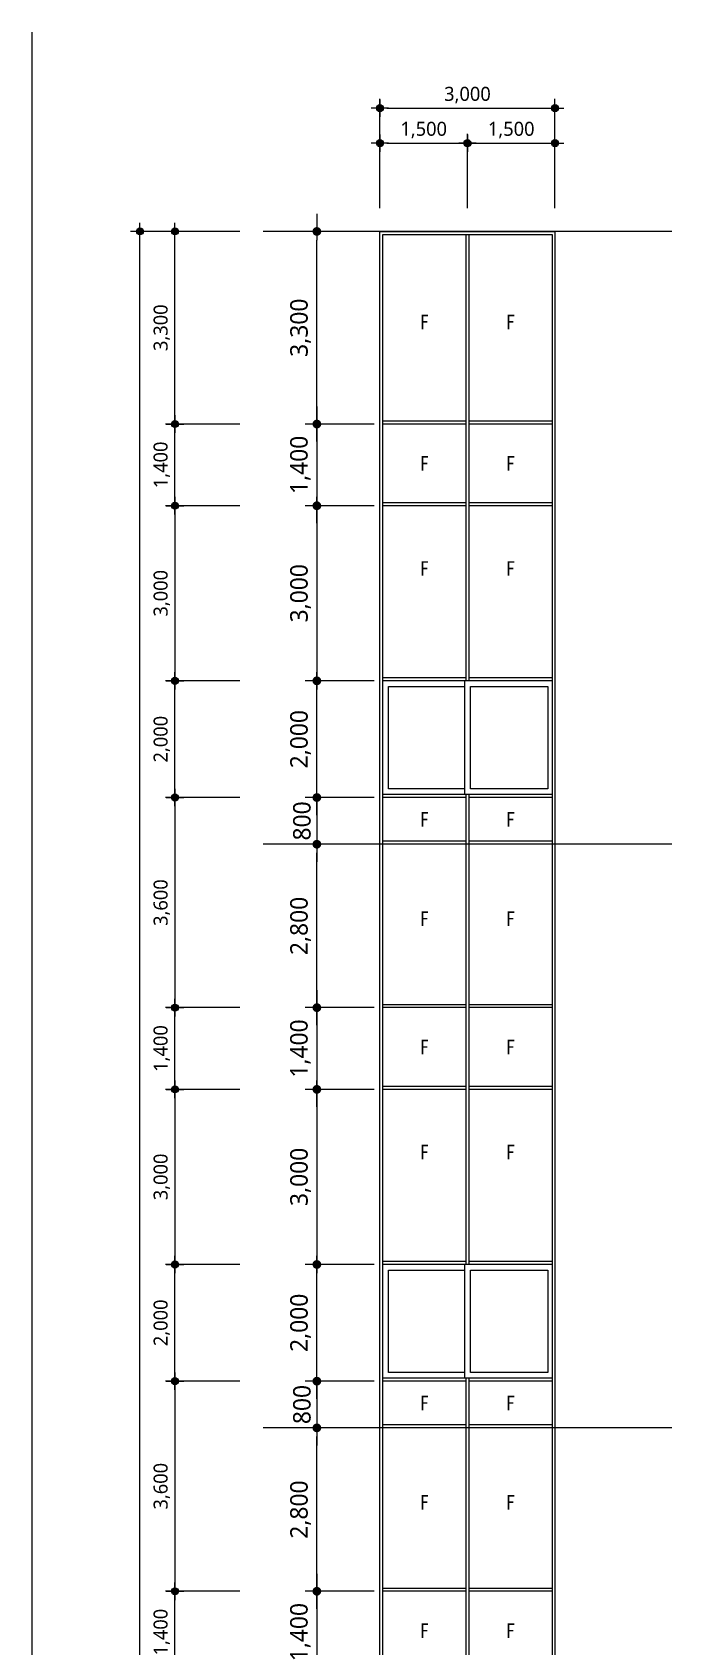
# Model space of a CAD drawing. Header units: millimetres. Extents: x 34479 to 326239, y 111570 to 168880.
# Drawn here: x 243015 to 253971, y 140173 to 167835 of the extents above; entities that cross this region are included whole.
import ezdxf
from ezdxf.enums import TextEntityAlignment as Align

# ---------------------------------------------------------------- set-up
doc = ezdxf.new("R2010")
doc.units = ezdxf.units.MM
doc.header["$LTSCALE"] = 100
doc.header["$MEASUREMENT"] = 0
doc.header["$PDSIZE"] = -10
doc.linetypes.add('CEN', pattern=[62, 60, -1, 0, -1])
doc.layers.get('0').update_dxf_attribs({"linetype": 'CONTINUOUS'})
doc.layers.get('Defpoints').update_dxf_attribs({"color": 153, "linetype": 'CONTINUOUS'})
for name, color, linetype, lineweight in [('A-AXIS-LINE', 1, 'CEN', 15), ('A-ELEV-LIN3', 8, 'CONTINUOUS', 18), ('A-ELEV-WIN', 4, 'CONTINUOUS', 25), ('A-MKXS-TEXT1', 3, 'CONTINUOUS', 25)]:
    doc.layers.add(name, color=color, linetype=linetype, lineweight=lineweight)
doc.layers.add('A-XXXX-NPLT', color=144, linetype='CONTINUOUS', plot=False)
for name, color, linetype in [('A-XXXX-TABL', 7, 'CONTINUOUS'), ('dim', 7, 'CONTINUOUS'), ('NDIM', 7, 'CONTINUOUS')]:
    doc.layers.add(name, color=color, linetype=linetype)
doc.styles.add('HY울릉도L', font='')
doc.styles.add('돋움체', font='')
doc.styles.add('맑은고딕', font='malgun.ttf')
doc.styles.get('HY울릉도L').set_extended_font_data('HYwulM')
doc.styles.get('돋움체').set_extended_font_data('DotumChe')
doc.dimstyles.new('CDIM', dxfattribs={"dimtxt": 3, "dimasz": 1.5, "dimexe": 2, "dimexo": 1, "dimgap": 1, "dimtad": 1, "dimdec": 0, "dimrnd": 0.5, "dimzin": 0, "dimdsep": 32, "dimlunit": 6, "dimtxsty": 'HY울릉도L', "dimblk1": '_CIDOT', "dimblk2": '_CIDOT', "dimsah": 1, "dimcen": 5.5, "dimclrd": 2, "dimclre": 2, "dimclrt": 7, "dimadec": 0, "dimazin": 0, "dimtfac": 1, "dimtdec": 0, "dimtix": 1, "dimtmove": 2, "dimatfit": 1, "dimldrblk": '_CIDOT', "dimfxl": 1, "dimtolj": 1, "dimtzin": 0, "dimlwd": -1, "dimarcsym": 0})
doc.dimstyles.new('NDIM', dxfattribs={"dimscale": 5, "dimtxt": 3, "dimasz": 1.5, "dimexe": 2, "dimexo": 5, "dimgap": 1, "dimtad": 1, "dimdec": 0, "dimrnd": 0.25, "dimzin": 0, "dimdsep": 46, "dimlunit": 6, "dimtxsty": '돋움체', "dimblk1": '_CIDOT', "dimblk2": '_CIDOT', "dimsah": 1, "dimcen": 5, "dimclrd": 7, "dimclre": 7, "dimclrt": 3, "dimadec": 0, "dimazin": 0, "dimtfac": 1, "dimtdec": 0, "dimtix": 1, "dimtmove": 2, "dimatfit": 1, "dimfxl": 1, "dimtolj": 1, "dimtzin": 0, "dimarcsym": 0})

# ---------------------------------------------------------------- blocks, each defined once
blk = doc.blocks.new('DIMDOT')
at = {"layer": 'dim'}
h = blk.add_hatch(color=7, dxfattribs=at)
h.paths.add_polyline_path([(0, 0.23), (0, 0.5, 0.414214), (-0.5, 0), (-0.23, 0, -0.414214)])
h.paths.add_polyline_path([(0, 0.23, 0.414214), (-0.23, 0), (0, 0)])
h.paths.add_polyline_path([(0.23, 0, 0.414214), (0, 0.23), (0, 0)], flags=17)
h.paths.add_polyline_path([(0, 0.5), (0, 0.23, -0.414214), (0.23, 0), (0.5, 0, 0.414214)])
h.paths.add_polyline_path([(0.5, 0), (0.23, 0, -0.414214), (0, -0.23), (0, -0.5, 0.414214)])
h.paths.add_polyline_path([(0.23, 0), (0, 0), (0, -0.23, 0.414214)], flags=17)
h.paths.add_polyline_path([(0, 0), (-0.23, 0, 0.414214), (0, -0.23)])
h.paths.add_polyline_path([(0, -0.5), (0, -0.23, -0.414214), (-0.23, 0), (-0.5, 0, 0.414214)])
at = {"layer": 'dim', "color": 7}
for p, q in [((-1.25, 0), (1.25, 0)), ((0, -1.25), (0, 1.25))]:
    blk.add_line(p, q, dxfattribs=at)
for radius in [0.5, 0.233]:
    blk.add_circle((0, 0), radius, dxfattribs=at)
blk = doc.blocks.new('*D321')
at = {"layer": 'Defpoints', "color": 0, "transparency": 16777216}
for p in [(251971, 166535, 0), (248971, 164423), (251971, 164423)]:
    blk.add_point(p, dxfattribs=at)
at = {"layer": 'NDIM', "lineweight": -2, "transparency": 16777216}
for p, q in [((248971, 164823, 0), (248971, 166695, 0)), ((249091, 166535, 0), (251851, 166535, 0)), ((251971, 164823, 0), (251971, 166695, 0))]:
    blk.add_line(p, q, dxfattribs=at)
at = {"layer": 'NDIM', "lineweight": -2, "transparency": 16777216, "xscale": 120, "yscale": 120, "zscale": 120, "rotation": 180}
blk.add_blockref('DIMDOT', (248971, 166535, 0), dxfattribs=at)
at = {"layer": 'NDIM', "lineweight": -2, "transparency": 16777216, "xscale": 120, "yscale": 120, "zscale": 120}
blk.add_blockref('DIMDOT', (251971, 166535, 0), dxfattribs=at)
at = {"layer": 'NDIM', "color": 3, "transparency": 16777216, "insert": (250471, 166759, 0), "char_height": 240, "attachment_point": 5, "style": '맑은고딕'}
blk.add_mtext('\\A1;3,000', dxfattribs=at)
blk = doc.blocks.new('*D322')
at = {"layer": 'Defpoints', "color": 0, "transparency": 16777216}
for p in [(250471, 165935), (248971, 164423, 0), (250471, 164423, 0)]:
    blk.add_point(p, dxfattribs=at)
at = {"layer": 'NDIM', "lineweight": -2, "transparency": 16777216}
for p, q in [((248971, 164823), (248971, 166095)), ((250471, 164823), (250471, 166095)), ((249091, 165935), (250351, 165935))]:
    blk.add_line(p, q, dxfattribs=at)
at = {"layer": 'NDIM', "lineweight": -2, "transparency": 16777216, "xscale": 120, "yscale": 120, "zscale": 120, "rotation": 180}
blk.add_blockref('DIMDOT', (248971, 165935), dxfattribs=at)
at = {"layer": 'NDIM', "lineweight": -2, "transparency": 16777216, "xscale": 120, "yscale": 120, "zscale": 120}
blk.add_blockref('DIMDOT', (250471, 165935), dxfattribs=at)
at = {"layer": 'NDIM', "color": 3, "transparency": 16777216, "insert": (249721, 166160), "char_height": 240, "attachment_point": 5, "style": '맑은고딕'}
blk.add_mtext('\\A1;1,500', dxfattribs=at)
blk = doc.blocks.new('*D323')
at = {"layer": 'Defpoints', "color": 0, "transparency": 16777216}
for p in [(251971, 165935), (250471, 164423, 0), (251971, 164423, 0)]:
    blk.add_point(p, dxfattribs=at)
at = {"layer": 'NDIM', "lineweight": -2, "transparency": 16777216}
for p, q in [((250471, 164823), (250471, 166095)), ((251971, 164823), (251971, 166095)), ((250591, 165935), (251851, 165935))]:
    blk.add_line(p, q, dxfattribs=at)
at = {"layer": 'NDIM', "lineweight": -2, "transparency": 16777216, "xscale": 120, "yscale": 120, "zscale": 120, "rotation": 180}
blk.add_blockref('DIMDOT', (250471, 165935), dxfattribs=at)
at = {"layer": 'NDIM', "lineweight": -2, "transparency": 16777216, "xscale": 120, "yscale": 120, "zscale": 120}
blk.add_blockref('DIMDOT', (251971, 165935), dxfattribs=at)
at = {"layer": 'NDIM', "color": 3, "transparency": 16777216, "insert": (251221, 166160), "char_height": 240, "attachment_point": 5, "style": '맑은고딕'}
blk.add_mtext('\\A1;1,500', dxfattribs=at)
blk = doc.blocks.new('_CIDOT')
at = {"color": 0, "linetype": 'ByBlock'}
blk.add_line((2, 0), (-1, 0), dxfattribs=at)
at = {"color": 0, "linetype": 'ByBlock', "const_width": 0.5}
blk.add_lwpolyline([(-0.25, 0, 1), (0.25, 0, 1)], format="xyb", close=True, dxfattribs=at)
blk = doc.blocks.new('*D283')
at = {"layer": 'A-XXXX-NPLT', "lineweight": -2, "transparency": 16777216}
for p, q in [((248871, 143923), (247691, 143923)), ((248871, 141123), (247691, 141123))]:
    blk.add_line(p, q, dxfattribs=at)
at = {"layer": 'A-XXXX-NPLT', "transparency": 16777216}
blk.add_line((247891, 141273), (247891, 143773), dxfattribs=at)
at = {"layer": 'Defpoints', "color": 0, "transparency": 16777216}
for p in [(247891, 143923), (248971, 143923), (248971, 141123)]:
    blk.add_point(p, dxfattribs=at)
at = {"layer": 'A-XXXX-NPLT', "transparency": 16777216, "xscale": 150, "yscale": 150, "zscale": 150}
for p, rotation in [((247891, 143923), 90), ((247891, 141123), 270)]:
    blk.add_blockref('_CIDOT', p, dxfattribs=dict(at, rotation=rotation))
at = {"layer": 'A-XXXX-NPLT', "color": 3, "transparency": 16777216, "insert": (247611, 142523), "char_height": 300, "attachment_point": 5, "rotation": 90, "style": '맑은고딕'}
blk.add_mtext('\\A1;2,800', dxfattribs=at)
blk = doc.blocks.new('*D284')
at = {"layer": 'A-XXXX-NPLT', "lineweight": -2, "transparency": 16777216}
for p, q in [((248871, 141123), (247691, 141123)), ((248871, 139723), (247691, 139723))]:
    blk.add_line(p, q, dxfattribs=at)
at = {"layer": 'A-XXXX-NPLT', "transparency": 16777216}
blk.add_line((247891, 140973), (247891, 139873), dxfattribs=at)
at = {"layer": 'Defpoints', "color": 0, "transparency": 16777216}
for p in [(248971, 141123), (247891, 139723), (248971, 139723)]:
    blk.add_point(p, dxfattribs=at)
at = {"layer": 'A-XXXX-NPLT', "transparency": 16777216, "xscale": 150, "yscale": 150, "zscale": 150}
for p, rotation in [((247891, 141123), 90), ((247891, 139723), 270)]:
    blk.add_blockref('_CIDOT', p, dxfattribs=dict(at, rotation=rotation))
at = {"layer": 'A-XXXX-NPLT', "color": 3, "transparency": 16777216, "insert": (247610, 140423), "char_height": 300, "attachment_point": 5, "rotation": 90, "style": '맑은고딕'}
blk.add_mtext('\\A1;1,400', dxfattribs=at)
blk = doc.blocks.new('*D286')
at = {"layer": 'A-XXXX-NPLT', "transparency": 16777216}
for p, q in [((247891, 154873), (247891, 155023)), ((247891, 154723), (247891, 153923)), ((247891, 153773), (247891, 153623))]:
    blk.add_line(p, q, dxfattribs=at)
at = {"layer": 'A-XXXX-NPLT', "lineweight": -2, "transparency": 16777216}
for p, q in [((248871, 154723), (247691, 154723)), ((248871, 153923), (247691, 153923))]:
    blk.add_line(p, q, dxfattribs=at)
at = {"layer": 'Defpoints', "color": 0, "transparency": 16777216}
for p in [(248971, 154723), (247891, 153923), (248971, 153923)]:
    blk.add_point(p, dxfattribs=at)
at = {"layer": 'A-XXXX-NPLT', "transparency": 16777216, "xscale": 150, "yscale": 150, "zscale": 150}
for p, rotation in [((247891, 154723), 270), ((247891, 153923), 90)]:
    blk.add_blockref('_CIDOT', p, dxfattribs=dict(at, rotation=rotation))
at = {"layer": 'A-XXXX-NPLT', "color": 3, "transparency": 16777216, "insert": (247636, 154323), "char_height": 300, "attachment_point": 5, "rotation": 90, "style": '맑은고딕'}
blk.add_mtext('\\A1;800', dxfattribs=at)
blk = doc.blocks.new('*D287')
at = {"layer": 'A-XXXX-NPLT', "lineweight": -2, "transparency": 16777216}
for p, q in [((248871, 156723), (247691, 156723)), ((248871, 154723), (247691, 154723))]:
    blk.add_line(p, q, dxfattribs=at)
at = {"layer": 'A-XXXX-NPLT', "transparency": 16777216}
blk.add_line((247891, 154873), (247891, 156573), dxfattribs=at)
at = {"layer": 'Defpoints', "color": 0, "transparency": 16777216}
for p in [(247891, 156723), (248971, 156723), (248971, 154723)]:
    blk.add_point(p, dxfattribs=at)
at = {"layer": 'A-XXXX-NPLT', "transparency": 16777216, "xscale": 150, "yscale": 150, "zscale": 150}
for p, rotation in [((247891, 156723), 90), ((247891, 154723), 270)]:
    blk.add_blockref('_CIDOT', p, dxfattribs=dict(at, rotation=rotation))
at = {"layer": 'A-XXXX-NPLT', "color": 3, "transparency": 16777216, "insert": (247611, 155723), "char_height": 300, "attachment_point": 5, "rotation": 90, "style": '맑은고딕'}
blk.add_mtext('\\A1;2,000', dxfattribs=at)
blk = doc.blocks.new('*D288')
at = {"layer": 'A-XXXX-NPLT', "lineweight": -2, "transparency": 16777216}
for p, q in [((248871, 164423), (247691, 164423)), ((248871, 161123), (247691, 161123))]:
    blk.add_line(p, q, dxfattribs=at)
at = {"layer": 'A-XXXX-NPLT', "transparency": 16777216}
blk.add_line((247891, 161273), (247891, 164273), dxfattribs=at)
at = {"layer": 'Defpoints', "color": 0, "transparency": 16777216}
for p in [(247891, 164423), (248971, 164423), (248971, 161123)]:
    blk.add_point(p, dxfattribs=at)
at = {"layer": 'A-XXXX-NPLT', "transparency": 16777216, "xscale": 150, "yscale": 150, "zscale": 150}
for p, rotation in [((247891, 164423), 90), ((247891, 161123), 270)]:
    blk.add_blockref('_CIDOT', p, dxfattribs=dict(at, rotation=rotation))
at = {"layer": 'A-XXXX-NPLT', "color": 3, "transparency": 16777216, "insert": (247611, 162773), "char_height": 300, "attachment_point": 5, "rotation": 90, "style": '맑은고딕'}
blk.add_mtext('\\A1;3,300', dxfattribs=at)
blk = doc.blocks.new('*D289')
at = {"layer": 'A-XXXX-NPLT', "lineweight": -2, "transparency": 16777216}
for p, q in [((248871, 161123), (247691, 161123)), ((248871, 159723), (247691, 159723))]:
    blk.add_line(p, q, dxfattribs=at)
at = {"layer": 'A-XXXX-NPLT', "transparency": 16777216}
blk.add_line((247891, 160973), (247891, 159873), dxfattribs=at)
at = {"layer": 'Defpoints', "color": 0, "transparency": 16777216}
for p in [(248971, 161123), (247891, 159723), (248971, 159723)]:
    blk.add_point(p, dxfattribs=at)
at = {"layer": 'A-XXXX-NPLT', "transparency": 16777216, "xscale": 150, "yscale": 150, "zscale": 150}
for p, rotation in [((247891, 161123), 90), ((247891, 159723), 270)]:
    blk.add_blockref('_CIDOT', p, dxfattribs=dict(at, rotation=rotation))
at = {"layer": 'A-XXXX-NPLT', "color": 3, "transparency": 16777216, "insert": (247610, 160423), "char_height": 300, "attachment_point": 5, "rotation": 90, "style": '맑은고딕'}
blk.add_mtext('\\A1;1,400', dxfattribs=at)
blk = doc.blocks.new('*D290')
at = {"layer": 'A-XXXX-NPLT', "lineweight": -2, "transparency": 16777216}
for p, q in [((248871, 159723), (247691, 159723)), ((248871, 156723), (247691, 156723))]:
    blk.add_line(p, q, dxfattribs=at)
at = {"layer": 'A-XXXX-NPLT', "transparency": 16777216}
blk.add_line((247891, 159573), (247891, 156873), dxfattribs=at)
at = {"layer": 'Defpoints', "color": 0, "transparency": 16777216}
for p in [(248971, 159723), (247891, 156723), (248971, 156723)]:
    blk.add_point(p, dxfattribs=at)
at = {"layer": 'A-XXXX-NPLT', "transparency": 16777216, "xscale": 150, "yscale": 150, "zscale": 150}
for p, rotation in [((247891, 159723), 90), ((247891, 156723), 270)]:
    blk.add_blockref('_CIDOT', p, dxfattribs=dict(at, rotation=rotation))
at = {"layer": 'A-XXXX-NPLT', "color": 3, "transparency": 16777216, "insert": (247611, 158223), "char_height": 300, "attachment_point": 5, "rotation": 90, "style": '맑은고딕'}
blk.add_mtext('\\A1;3,000', dxfattribs=at)
blk = doc.blocks.new('*D291')
at = {"layer": 'A-XXXX-NPLT', "transparency": 16777216}
for p, q in [((247891, 144873), (247891, 145023)), ((247891, 144723), (247891, 143923)), ((247891, 143773), (247891, 143623))]:
    blk.add_line(p, q, dxfattribs=at)
at = {"layer": 'A-XXXX-NPLT', "lineweight": -2, "transparency": 16777216}
for p, q in [((248871, 144723), (247691, 144723)), ((248871, 143923), (247691, 143923))]:
    blk.add_line(p, q, dxfattribs=at)
at = {"layer": 'Defpoints', "color": 0, "transparency": 16777216}
for p in [(248971, 144723), (247891, 143923), (248971, 143923)]:
    blk.add_point(p, dxfattribs=at)
at = {"layer": 'A-XXXX-NPLT', "transparency": 16777216, "xscale": 150, "yscale": 150, "zscale": 150}
for p, rotation in [((247891, 144723), 270), ((247891, 143923), 90)]:
    blk.add_blockref('_CIDOT', p, dxfattribs=dict(at, rotation=rotation))
at = {"layer": 'A-XXXX-NPLT', "color": 3, "transparency": 16777216, "insert": (247636, 144323), "char_height": 300, "attachment_point": 5, "rotation": 90, "style": '맑은고딕'}
blk.add_mtext('\\A1;800', dxfattribs=at)
blk = doc.blocks.new('*D292')
at = {"layer": 'A-XXXX-NPLT', "lineweight": -2, "transparency": 16777216}
for p, q in [((248871, 146723), (247691, 146723)), ((248871, 144723), (247691, 144723))]:
    blk.add_line(p, q, dxfattribs=at)
at = {"layer": 'A-XXXX-NPLT', "transparency": 16777216}
blk.add_line((247891, 144873), (247891, 146573), dxfattribs=at)
at = {"layer": 'Defpoints', "color": 0, "transparency": 16777216}
for p in [(247891, 146723), (248971, 146723), (248971, 144723)]:
    blk.add_point(p, dxfattribs=at)
at = {"layer": 'A-XXXX-NPLT', "transparency": 16777216, "xscale": 150, "yscale": 150, "zscale": 150}
for p, rotation in [((247891, 146723), 90), ((247891, 144723), 270)]:
    blk.add_blockref('_CIDOT', p, dxfattribs=dict(at, rotation=rotation))
at = {"layer": 'A-XXXX-NPLT', "color": 3, "transparency": 16777216, "insert": (247611, 145723), "char_height": 300, "attachment_point": 5, "rotation": 90, "style": '맑은고딕'}
blk.add_mtext('\\A1;2,000', dxfattribs=at)
blk = doc.blocks.new('*D293')
at = {"layer": 'A-XXXX-NPLT', "lineweight": -2, "transparency": 16777216}
for p, q in [((248871, 153923), (247691, 153923)), ((248871, 151123), (247691, 151123))]:
    blk.add_line(p, q, dxfattribs=at)
at = {"layer": 'A-XXXX-NPLT', "transparency": 16777216}
blk.add_line((247891, 151273), (247891, 153773), dxfattribs=at)
at = {"layer": 'Defpoints', "color": 0, "transparency": 16777216}
for p in [(247891, 153923), (248971, 153923), (248971, 151123)]:
    blk.add_point(p, dxfattribs=at)
at = {"layer": 'A-XXXX-NPLT', "transparency": 16777216, "xscale": 150, "yscale": 150, "zscale": 150}
for p, rotation in [((247891, 153923), 90), ((247891, 151123), 270)]:
    blk.add_blockref('_CIDOT', p, dxfattribs=dict(at, rotation=rotation))
at = {"layer": 'A-XXXX-NPLT', "color": 3, "transparency": 16777216, "insert": (247611, 152523), "char_height": 300, "attachment_point": 5, "rotation": 90, "style": '맑은고딕'}
blk.add_mtext('\\A1;2,800', dxfattribs=at)
blk = doc.blocks.new('*D294')
at = {"layer": 'A-XXXX-NPLT', "lineweight": -2, "transparency": 16777216}
for p, q in [((248871, 151123), (247691, 151123)), ((248871, 149723), (247691, 149723))]:
    blk.add_line(p, q, dxfattribs=at)
at = {"layer": 'A-XXXX-NPLT', "transparency": 16777216}
blk.add_line((247891, 150973), (247891, 149873), dxfattribs=at)
at = {"layer": 'Defpoints', "color": 0, "transparency": 16777216}
for p in [(248971, 151123), (247891, 149723), (248971, 149723)]:
    blk.add_point(p, dxfattribs=at)
at = {"layer": 'A-XXXX-NPLT', "transparency": 16777216, "xscale": 150, "yscale": 150, "zscale": 150}
for p, rotation in [((247891, 151123), 90), ((247891, 149723), 270)]:
    blk.add_blockref('_CIDOT', p, dxfattribs=dict(at, rotation=rotation))
at = {"layer": 'A-XXXX-NPLT', "color": 3, "transparency": 16777216, "insert": (247610, 150423), "char_height": 300, "attachment_point": 5, "rotation": 90, "style": '맑은고딕'}
blk.add_mtext('\\A1;1,400', dxfattribs=at)
blk = doc.blocks.new('*D295')
at = {"layer": 'A-XXXX-NPLT', "lineweight": -2, "transparency": 16777216}
for p, q in [((248871, 149723), (247691, 149723)), ((248871, 146723), (247691, 146723))]:
    blk.add_line(p, q, dxfattribs=at)
at = {"layer": 'A-XXXX-NPLT', "transparency": 16777216}
blk.add_line((247891, 149573), (247891, 146873), dxfattribs=at)
at = {"layer": 'Defpoints', "color": 0, "transparency": 16777216}
for p in [(248971, 149723), (247891, 146723), (248971, 146723)]:
    blk.add_point(p, dxfattribs=at)
at = {"layer": 'A-XXXX-NPLT', "transparency": 16777216, "xscale": 150, "yscale": 150, "zscale": 150}
for p, rotation in [((247891, 149723), 90), ((247891, 146723), 270)]:
    blk.add_blockref('_CIDOT', p, dxfattribs=dict(at, rotation=rotation))
at = {"layer": 'A-XXXX-NPLT', "color": 3, "transparency": 16777216, "insert": (247611, 148223), "char_height": 300, "attachment_point": 5, "rotation": 90, "style": '맑은고딕'}
blk.add_mtext('\\A1;3,000', dxfattribs=at)
blk = doc.blocks.new('*D296')
at = {"layer": 'Defpoints', "color": 0, "transparency": 16777216}
for p in [(244859, 164423, 0), (246971, 164423), (246971, 114223, 0)]:
    blk.add_point(p, dxfattribs=at)
at = {"layer": 'NDIM', "lineweight": -2, "transparency": 16777216}
for p, q in [((246571, 164423, 0), (244699, 164423, 0)), ((244859, 114343, 0), (244859, 164303, 0)), ((246571, 114223, 0), (244699, 114223, 0))]:
    blk.add_line(p, q, dxfattribs=at)
at = {"layer": 'NDIM', "lineweight": -2, "transparency": 16777216, "xscale": 120, "yscale": 120, "zscale": 120}
for p, rotation in [((244859, 164423, 0), 90), ((244859, 114223, 0), 270)]:
    blk.add_blockref('DIMDOT', p, dxfattribs=dict(at, rotation=rotation))
at = {"layer": 'NDIM', "color": 3, "transparency": 16777216, "insert": (244635, 139323, 0), "char_height": 240, "attachment_point": 5, "rotation": 90, "style": '맑은고딕'}
blk.add_mtext('\\A1;50,200', dxfattribs=at)
blk = doc.blocks.new('*D297')
at = {"layer": 'Defpoints', "color": 0, "transparency": 16777216}
for p in [(245459, 161123), (246971, 161123, 0), (246971, 159723, 0)]:
    blk.add_point(p, dxfattribs=at)
at = {"layer": 'NDIM', "lineweight": -2, "transparency": 16777216}
for p, q in [((246571, 161123), (245299, 161123)), ((245459, 159843), (245459, 161003)), ((246571, 159723), (245299, 159723))]:
    blk.add_line(p, q, dxfattribs=at)
at = {"layer": 'NDIM', "lineweight": -2, "transparency": 16777216, "xscale": 120, "yscale": 120, "zscale": 120}
for p, rotation in [((245459, 161123), 90), ((245459, 159723), 270)]:
    blk.add_blockref('DIMDOT', p, dxfattribs=dict(at, rotation=rotation))
at = {"layer": 'NDIM', "color": 3, "transparency": 16777216, "insert": (245234, 160423), "char_height": 240, "attachment_point": 5, "rotation": 90, "style": '맑은고딕'}
blk.add_mtext('\\A1;1,400', dxfattribs=at)
blk = doc.blocks.new('*D298')
at = {"layer": 'Defpoints', "color": 0, "transparency": 16777216}
for p in [(245459, 164423), (246971, 164423, 0), (246971, 161123, 0)]:
    blk.add_point(p, dxfattribs=at)
at = {"layer": 'NDIM', "lineweight": -2, "transparency": 16777216}
for p, q in [((246571, 164423), (245299, 164423)), ((245459, 161243), (245459, 164303)), ((246571, 161123), (245299, 161123))]:
    blk.add_line(p, q, dxfattribs=at)
at = {"layer": 'NDIM', "lineweight": -2, "transparency": 16777216, "xscale": 120, "yscale": 120, "zscale": 120}
for p, rotation in [((245459, 164423), 90), ((245459, 161123), 270)]:
    blk.add_blockref('DIMDOT', p, dxfattribs=dict(at, rotation=rotation))
at = {"layer": 'NDIM', "color": 3, "transparency": 16777216, "insert": (245235, 162773), "char_height": 240, "attachment_point": 5, "rotation": 90, "style": '맑은고딕'}
blk.add_mtext('\\A1;3,300', dxfattribs=at)
blk = doc.blocks.new('*D300')
at = {"layer": 'Defpoints', "color": 0, "transparency": 16777216}
for p in [(246971, 159723, 0), (245459, 156723), (246971, 156723, 0)]:
    blk.add_point(p, dxfattribs=at)
at = {"layer": 'NDIM', "lineweight": -2, "transparency": 16777216}
for p, q in [((246571, 159723), (245299, 159723)), ((245459, 159603), (245459, 156843)), ((246571, 156723), (245299, 156723))]:
    blk.add_line(p, q, dxfattribs=at)
at = {"layer": 'NDIM', "lineweight": -2, "transparency": 16777216, "xscale": 120, "yscale": 120, "zscale": 120}
for p, rotation in [((245459, 159723), 90), ((245459, 156723), 270)]:
    blk.add_blockref('DIMDOT', p, dxfattribs=dict(at, rotation=rotation))
at = {"layer": 'NDIM', "color": 3, "transparency": 16777216, "insert": (245235, 158223), "char_height": 240, "attachment_point": 5, "rotation": 90, "style": '맑은고딕'}
blk.add_mtext('\\A1;3,000', dxfattribs=at)
blk = doc.blocks.new('*D301')
at = {"layer": 'Defpoints', "color": 0, "transparency": 16777216}
for p in [(245459, 156723), (246971, 156723, 0), (246971, 154723, 0)]:
    blk.add_point(p, dxfattribs=at)
at = {"layer": 'NDIM', "lineweight": -2, "transparency": 16777216}
for p, q in [((246571, 156723), (245299, 156723)), ((245459, 154843), (245459, 156603)), ((246571, 154723), (245299, 154723))]:
    blk.add_line(p, q, dxfattribs=at)
at = {"layer": 'NDIM', "lineweight": -2, "transparency": 16777216, "xscale": 120, "yscale": 120, "zscale": 120}
for p, rotation in [((245459, 156723), 90), ((245459, 154723), 270)]:
    blk.add_blockref('DIMDOT', p, dxfattribs=dict(at, rotation=rotation))
at = {"layer": 'NDIM', "color": 3, "transparency": 16777216, "insert": (245235, 155723), "char_height": 240, "attachment_point": 5, "rotation": 90, "style": '맑은고딕'}
blk.add_mtext('\\A1;2,000', dxfattribs=at)
blk = doc.blocks.new('*D302')
at = {"layer": 'Defpoints', "color": 0, "transparency": 16777216}
for p in [(246971, 154723, 0), (245459, 151123), (246971, 151123, 0)]:
    blk.add_point(p, dxfattribs=at)
at = {"layer": 'NDIM', "lineweight": -2, "transparency": 16777216}
for p, q in [((246571, 154723), (245299, 154723)), ((245459, 154603), (245459, 151243)), ((246571, 151123), (245299, 151123))]:
    blk.add_line(p, q, dxfattribs=at)
at = {"layer": 'NDIM', "lineweight": -2, "transparency": 16777216, "xscale": 120, "yscale": 120, "zscale": 120}
for p, rotation in [((245459, 154723), 90), ((245459, 151123), 270)]:
    blk.add_blockref('DIMDOT', p, dxfattribs=dict(at, rotation=rotation))
at = {"layer": 'NDIM', "color": 3, "transparency": 16777216, "insert": (245235, 152923), "char_height": 240, "attachment_point": 5, "rotation": 90, "style": '맑은고딕'}
blk.add_mtext('\\A1;3,600', dxfattribs=at)
blk = doc.blocks.new('*D303')
at = {"layer": 'Defpoints', "color": 0, "transparency": 16777216}
for p in [(245459, 151123), (246971, 151123, 0), (246971, 149723, 0)]:
    blk.add_point(p, dxfattribs=at)
at = {"layer": 'NDIM', "lineweight": -2, "transparency": 16777216}
for p, q in [((246571, 151123), (245299, 151123)), ((245459, 149843), (245459, 151003)), ((246571, 149723), (245299, 149723))]:
    blk.add_line(p, q, dxfattribs=at)
at = {"layer": 'NDIM', "lineweight": -2, "transparency": 16777216, "xscale": 120, "yscale": 120, "zscale": 120}
for p, rotation in [((245459, 151123), 90), ((245459, 149723), 270)]:
    blk.add_blockref('DIMDOT', p, dxfattribs=dict(at, rotation=rotation))
at = {"layer": 'NDIM', "color": 3, "transparency": 16777216, "insert": (245234, 150423), "char_height": 240, "attachment_point": 5, "rotation": 90, "style": '맑은고딕'}
blk.add_mtext('\\A1;1,400', dxfattribs=at)
blk = doc.blocks.new('*D304')
at = {"layer": 'Defpoints', "color": 0, "transparency": 16777216}
for p in [(246971, 149723, 0), (245459, 146723), (246971, 146723, 0)]:
    blk.add_point(p, dxfattribs=at)
at = {"layer": 'NDIM', "lineweight": -2, "transparency": 16777216}
for p, q in [((246571, 149723), (245299, 149723)), ((245459, 149603), (245459, 146843)), ((246571, 146723), (245299, 146723))]:
    blk.add_line(p, q, dxfattribs=at)
at = {"layer": 'NDIM', "lineweight": -2, "transparency": 16777216, "xscale": 120, "yscale": 120, "zscale": 120}
for p, rotation in [((245459, 149723), 90), ((245459, 146723), 270)]:
    blk.add_blockref('DIMDOT', p, dxfattribs=dict(at, rotation=rotation))
at = {"layer": 'NDIM', "color": 3, "transparency": 16777216, "insert": (245235, 148223), "char_height": 240, "attachment_point": 5, "rotation": 90, "style": '맑은고딕'}
blk.add_mtext('\\A1;3,000', dxfattribs=at)
blk = doc.blocks.new('*D305')
at = {"layer": 'Defpoints', "color": 0, "transparency": 16777216}
for p in [(245459, 146723), (246971, 146723, 0), (246971, 144723, 0)]:
    blk.add_point(p, dxfattribs=at)
at = {"layer": 'NDIM', "lineweight": -2, "transparency": 16777216}
for p, q in [((246571, 146723), (245299, 146723)), ((245459, 144843), (245459, 146603)), ((246571, 144723), (245299, 144723))]:
    blk.add_line(p, q, dxfattribs=at)
at = {"layer": 'NDIM', "lineweight": -2, "transparency": 16777216, "xscale": 120, "yscale": 120, "zscale": 120}
for p, rotation in [((245459, 146723), 90), ((245459, 144723), 270)]:
    blk.add_blockref('DIMDOT', p, dxfattribs=dict(at, rotation=rotation))
at = {"layer": 'NDIM', "color": 3, "transparency": 16777216, "insert": (245235, 145723), "char_height": 240, "attachment_point": 5, "rotation": 90, "style": '맑은고딕'}
blk.add_mtext('\\A1;2,000', dxfattribs=at)
blk = doc.blocks.new('*D306')
at = {"layer": 'Defpoints', "color": 0, "transparency": 16777216}
for p in [(246971, 144723, 0), (245459, 141123), (246971, 141123, 0)]:
    blk.add_point(p, dxfattribs=at)
at = {"layer": 'NDIM', "lineweight": -2, "transparency": 16777216}
for p, q in [((246571, 144723), (245299, 144723)), ((245459, 144603), (245459, 141243)), ((246571, 141123), (245299, 141123))]:
    blk.add_line(p, q, dxfattribs=at)
at = {"layer": 'NDIM', "lineweight": -2, "transparency": 16777216, "xscale": 120, "yscale": 120, "zscale": 120}
for p, rotation in [((245459, 144723), 90), ((245459, 141123), 270)]:
    blk.add_blockref('DIMDOT', p, dxfattribs=dict(at, rotation=rotation))
at = {"layer": 'NDIM', "color": 3, "transparency": 16777216, "insert": (245235, 142923), "char_height": 240, "attachment_point": 5, "rotation": 90, "style": '맑은고딕'}
blk.add_mtext('\\A1;3,600', dxfattribs=at)
blk = doc.blocks.new('*D307')
at = {"layer": 'Defpoints', "color": 0, "transparency": 16777216}
for p in [(245459, 141123), (246971, 141123, 0), (246971, 139723, 0)]:
    blk.add_point(p, dxfattribs=at)
at = {"layer": 'NDIM', "lineweight": -2, "transparency": 16777216}
for p, q in [((246571, 141123), (245299, 141123)), ((245459, 139843), (245459, 141003)), ((246571, 139723), (245299, 139723))]:
    blk.add_line(p, q, dxfattribs=at)
at = {"layer": 'NDIM', "lineweight": -2, "transparency": 16777216, "xscale": 120, "yscale": 120, "zscale": 120}
for p, rotation in [((245459, 141123), 90), ((245459, 139723), 270)]:
    blk.add_blockref('DIMDOT', p, dxfattribs=dict(at, rotation=rotation))
at = {"layer": 'NDIM', "color": 3, "transparency": 16777216, "insert": (245234, 140423), "char_height": 240, "attachment_point": 5, "rotation": 90, "style": '맑은고딕'}
blk.add_mtext('\\A1;1,400', dxfattribs=at)

msp = doc.modelspace()

# ---------------------------------------------------------------- linework, layer by layer
at = {"layer": 'A-XXXX-TABL'}
msp.add_line((243014.89, 112615.27), (243014.89, 167835.27), dxfattribs=at)

# ---------------------------------------------------------------- dimensions: what is measured, and where the dimension line sits
at = {"layer": 'NDIM'}
for base, p1, p2, angle, picture, middle in [((244858.89, 164423.26, 0), (246970.9, 114223.26, 0), (246970.9, 164423.26), 90, '*D296', (244634.76, 139323.26, 0)), ((245458.89, 164423.26, 0), (246970.9, 161123.26, 0), (246970.9, 164423.26), 90, '*D298', (245234.76, 162773.26, 0)), ((245458.89, 161123.26, 0), (246970.9, 159723.26), (246970.9, 161123.26), 90, '*D297', (245234.11, 160423.26, 0)), ((245458.89, 156723.26, 0), (246970.9, 159723.26), (246970.9, 156723.26), 270, '*D300', (245234.76, 158223.26, 0)), ((245458.89, 156723.26, 0), (246970.9, 154723.26), (246970.9, 156723.26), 90, '*D301', (245234.76, 155723.26, 0)), ((245458.89, 151123.26, 0), (246970.9, 154723.26), (246970.9, 151123.26, 0), 270, '*D302', (245234.76, 152923.26, 0)), ((245458.89, 151123.26, 0), (246970.9, 149723.26), (246970.9, 151123.26), 90, '*D303', (245234.11, 150423.26, 0)), ((245458.89, 146723.26, 0), (246970.9, 149723.26), (246970.9, 146723.26), 270, '*D304', (245234.76, 148223.26, 0)), ((245458.89, 146723.26, 0), (246970.9, 144723.26), (246970.9, 146723.26), 90, '*D305', (245234.76, 145723.26, 0)), ((245458.89, 141123.26, 0), (246970.9, 144723.26), (246970.9, 141123.26, 0), 270, '*D306', (245234.76, 142923.26, 0)), ((245458.89, 141123.26, 0), (246970.9, 139723.26), (246970.9, 141123.26, 0), 90, '*D307', (245234.11, 140423.26, 0))]:
    dim = msp.add_linear_dim(base=base, p1=p1, p2=p2, angle=angle, dimstyle='NDIM', override={"dimscale": 80, "dimtxsty": '맑은고딕', "dimblk1": 'DIMDOT', "dimblk2": 'DIMDOT', "dimclrd": 256, "dimclre": 256, "dimatfit": 3}, dxfattribs=at)
    dim.commit()
    dim.dimension.update_dxf_attribs({"geometry": picture, "text_midpoint": middle})

# ---------------------------------------------------------------- wipeouts: each hides what was drawn before it
msp.add_wipeout([(248970.9, 164423.26), (251970.9, 164423.26), (251970.9, 114223.26), (248970.9, 114223.26)]).dxf.layer = 'A-ELEV-LIN3'

# ---------------------------------------------------------------- next in the draw order: linework, layer by layer
at = {"layer": 'A-AXIS-LINE'}
for p, q in [((253970.9, 164423.26), (246970.9, 164423.26)), ((253970.9, 153923.26), (246970.9, 153923.26)), ((253970.9, 143923.26), (246970.9, 143923.26))]:
    msp.add_line(p, q, dxfattribs=at)
at = {"layer": 'A-ELEV-LIN3', "color": 253, "elevation": 0}
for points in [[(250420.9, 154873.26), (249120.9, 154873.26), (249120.9, 156623.26), (250420.9, 156623.26)], [(250420.9, 156723.26), (250420.9, 154773.26)], [(250420.9, 144873.26), (249120.9, 144873.26), (249120.9, 146623.26), (250420.9, 146623.26)], [(250420.9, 146723.26), (250420.9, 144773.26)]]:
    msp.add_lwpolyline(points, dxfattribs=at)
for points in [[(250520.9, 156623.26), (251845.9, 156623.26), (251845.9, 154873.26), (250520.9, 154873.26)], [(250520.9, 146623.26), (251845.9, 146623.26), (251845.9, 144873.26), (250520.9, 144873.26)]]:
    msp.add_lwpolyline(points, close=True, dxfattribs=at)
at = {"layer": 'A-ELEV-WIN', "elevation": 0}
msp.add_lwpolyline([(251970.9, 114223.26), (248970.9, 114223.26), (248970.9, 164423.26), (251970.9, 164423.26)], close=True, dxfattribs=at)
for points in [[(249020.9, 114273.26), (249020.9, 164373.26), (251920.9, 164373.26), (251920.9, 114273.26)], [(250445.9, 164373.26), (250445.9, 156723.26)], [(250495.9, 164373.26), (250495.9, 156723.26)], [(250445.9, 161173.26), (249020.9, 161173.26)], [(250445.9, 161123.26), (249020.9, 161123.26)], [(251920.9, 161173.26), (250495.9, 161173.26)], [(251920.9, 161123.26), (250495.9, 161123.26)], [(250445.9, 159773.26), (249020.9, 159773.26)], [(250445.9, 159723.26), (249020.9, 159723.26)], [(251920.9, 159773.26), (250495.9, 159773.26)], [(251920.9, 159723.26), (250495.9, 159723.26)], [(250445.9, 156773.26), (249020.9, 156773.26)], [(251920.9, 156723.26), (249020.9, 156723.26)], [(251920.9, 156773.26), (250495.9, 156773.26)], [(251920.9, 154773.26), (249020.9, 154773.26)], [(250445.9, 154723.26), (249020.9, 154723.26)], [(250445.9, 154773.26), (250445.9, 146723.26)], [(250495.9, 154773.26), (250495.9, 146723.26)], [(251920.9, 154723.26), (250495.9, 154723.26)], [(250445.9, 153973.26), (249020.9, 153973.26)], [(250445.9, 153923.26), (249020.9, 153923.26)], [(251920.9, 153973.26), (250495.9, 153973.26)], [(251920.9, 153923.26), (250495.9, 153923.26)], [(250445.9, 151173.26), (249020.9, 151173.26)], [(250445.9, 151123.26), (249020.9, 151123.26)], [(251920.9, 151173.26), (250495.9, 151173.26)], [(251920.9, 151123.26), (250495.9, 151123.26)], [(250445.9, 149773.26), (249020.9, 149773.26)], [(250445.9, 149723.26), (249020.9, 149723.26)], [(251920.9, 149773.26), (250495.9, 149773.26)], [(251920.9, 149723.26), (250495.9, 149723.26)], [(250445.9, 146773.26), (249020.9, 146773.26)], [(251920.9, 146723.26), (249020.9, 146723.26)], [(251920.9, 146773.26), (250495.9, 146773.26)], [(251920.9, 144773.26), (249020.9, 144773.26)], [(250445.9, 144723.26), (249020.9, 144723.26)], [(250445.9, 144773.26), (250445.9, 136723.26)], [(250495.9, 144773.26), (250495.9, 136723.26)], [(251920.9, 144723.26), (250495.9, 144723.26)], [(250445.9, 143973.26), (249020.9, 143973.26)], [(250445.9, 143923.26), (249020.9, 143923.26)], [(251920.9, 143973.26), (250495.9, 143973.26)], [(251920.9, 143923.26), (250495.9, 143923.26)], [(250445.9, 141173.26), (249020.9, 141173.26)], [(250445.9, 141123.26), (249020.9, 141123.26)], [(251920.9, 141173.26), (250495.9, 141173.26)], [(251920.9, 141123.26), (250495.9, 141123.26)]]:
    msp.add_lwpolyline(points, dxfattribs=at)

# ---------------------------------------------------------------- next in the draw order: texts
at = {"layer": 'A-MKXS-TEXT1', "style": '돋움체'}
for p in [(249733.4, 162873.26), (251208.4, 162873.26), (249733.4, 160448.26), (251208.4, 160448.26), (249733.4, 158648.26), (251208.4, 158648.26), (249733.4, 154348.26), (251208.4, 154348.26), (249733.4, 152648.26), (251208.4, 152648.26), (249733.4, 150448.26), (251208.4, 150448.26), (249733.4, 148648.26), (251208.4, 148648.26), (249733.4, 144348.26), (251208.4, 144348.26), (249733.4, 142648.26), (251208.4, 142648.26), (249733.4, 140448.26), (251208.4, 140448.26)]:
    msp.add_text('F', height=250, dxfattribs=at).set_placement(p, align=Align.MIDDLE_CENTER)

# ---------------------------------------------------------------- next in the draw order: dimensions: what is measured, and where the dimension line sits
at = {"layer": 'A-XXXX-NPLT'}
for base, p1, p2, picture, middle in [((247890.9, 164423.26), (248970.9, 161123.26), (248970.9, 164423.26), '*D288', (247610.74, 162773.26)), ((247890.9, 159723.26), (248970.9, 161123.26), (248970.9, 159723.26), '*D289', (247609.92, 160423.26)), ((247890.9, 156723.26), (248970.9, 159723.26), (248970.9, 156723.26), '*D290', (247610.74, 158223.26)), ((247890.9, 156723.26), (248970.9, 154723.26), (248970.9, 156723.26), '*D287', (247610.74, 155723.26)), ((247890.9, 153923.26), (248970.9, 151123.26), (248970.9, 153923.26), '*D293', (247610.74, 152523.26)), ((247890.9, 149723.26), (248970.9, 151123.26), (248970.9, 149723.26), '*D294', (247609.92, 150423.26)), ((247890.9, 146723.26), (248970.9, 149723.26), (248970.9, 146723.26), '*D295', (247610.74, 148223.26)), ((247890.9, 146723.26), (248970.9, 144723.26), (248970.9, 146723.26), '*D292', (247610.74, 145723.26)), ((247890.9, 143923.26), (248970.9, 141123.26), (248970.9, 143923.26), '*D283', (247610.74, 142523.26)), ((247890.9, 139723.26), (248970.9, 141123.26), (248970.9, 139723.26), '*D284', (247609.92, 140423.26))]:
    dim = msp.add_linear_dim(base=base, p1=p1, p2=p2, angle=90, dimstyle='CDIM', override={"dimscale": 100, "dimtxsty": '맑은고딕', "dimclrd": 256, "dimclre": 256, "dimclrt": 3}, dxfattribs=at)
    dim.commit()
    dim.dimension.update_dxf_attribs({"geometry": picture, "text_midpoint": middle})
for p1, p2, picture, middle in [((248970.9, 154723.26), (248970.9, 153923.26), '*D286', (247635.91, 154323.26)), ((248970.9, 144723.26), (248970.9, 143923.26), '*D291', (247635.91, 144323.26))]:
    dim = msp.add_aligned_dim(p1=p1, p2=p2, distance=-1080, dimstyle='CDIM', override={"dimscale": 100, "dimtxsty": '맑은고딕', "dimclrd": 256, "dimclre": 256, "dimclrt": 3}, dxfattribs=at)
    dim.commit()
    dim.dimension.update_dxf_attribs({"geometry": picture, "text_midpoint": middle})
at = {"layer": 'NDIM'}
for base, p1, p2, picture, middle in [((251970.9, 166535.27, 0), (248970.9, 164423.26), (251970.9, 164423.26), '*D321', (250470.9, 166759.4, 0)), ((250470.9, 165935.27, 0), (248970.9, 164423.26, 0), (250470.9, 164423.26, 0), '*D322', (249720.9, 166160.05, 0)), ((251970.9, 165935.27, 0), (250470.9, 164423.26, 0), (251970.9, 164423.26), '*D323', (251220.9, 166160.05, 0))]:
    dim = msp.add_linear_dim(base=base, p1=p1, p2=p2, dimstyle='NDIM', override={"dimscale": 80, "dimtxsty": '맑은고딕', "dimblk1": 'DIMDOT', "dimblk2": 'DIMDOT', "dimclrd": 256, "dimclre": 256, "dimatfit": 3}, dxfattribs=at)
    dim.commit()
    dim.dimension.update_dxf_attribs({"geometry": picture, "text_midpoint": middle})

doc.saveas('drawing.dxf')
